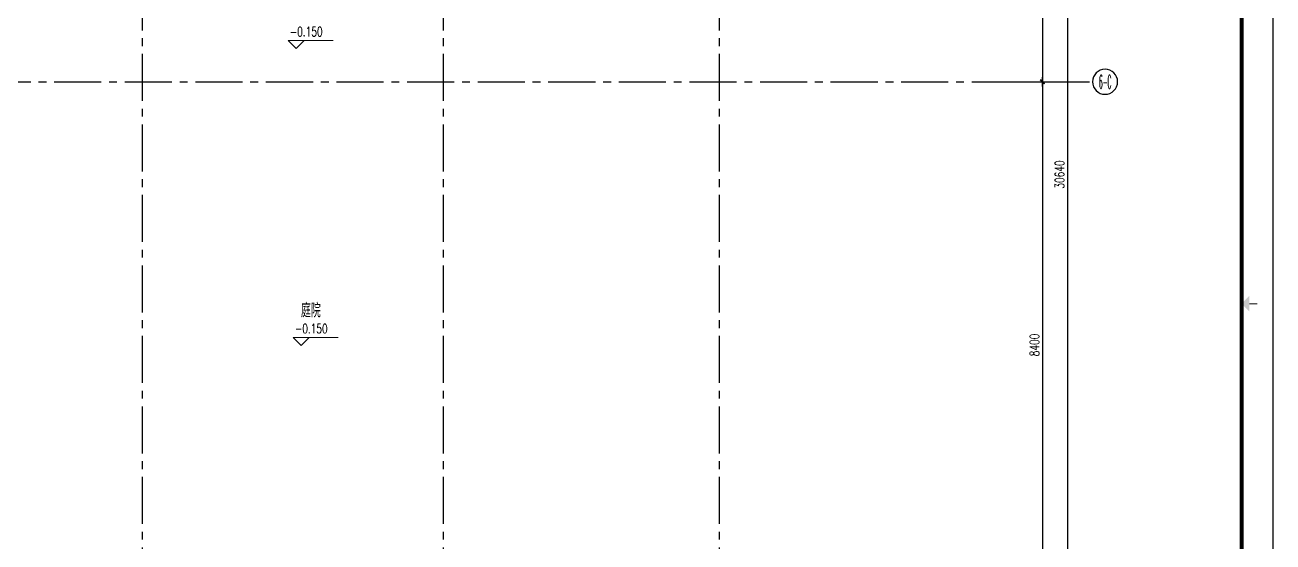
# Model space of a CAD drawing. Extents: x -395226 to -176901, y -140672 to 68263.
# Drawn here: x -314137 to -294242, y 34735 to 42987 of the extents above; entities that cross this region are included whole.
import ezdxf
from ezdxf.enums import TextEntityAlignment as Align

# ---------------------------------------------------------------- set-up
doc = ezdxf.new("R2010")
doc.units = 0
doc.header["$LTSCALE"] = 1000
doc.header["$MEASUREMENT"] = 0
doc.linetypes.add('ACAD_ISO08W100', pattern=[36, 24, -3, 6, -3])
doc.linetypes.add('Plans$0$CENTER2', pattern=[1.125, 0.75, -0.125, 0.125, -0.125])
doc.layers.get('0').update_dxf_attribs({"linetype": 'CONTINUOUS'})
doc.layers.get('Defpoints').update_dxf_attribs({"linetype": 'CONTINUOUS'})
for name, color, linetype in [('A-AXIS', 3, 'CONTINUOUS'), ('A-AXIS-TEXT', 7, 'CONTINUOUS'), ('A-DOTE', 8, 'ACAD_ISO08W100'), ('A-PUB-DIM', 3, 'CONTINUOUS'), ('A-TEXT-CN', 31, 'CONTINUOUS'), ('Plans$0$Grid', 9, 'Plans$0$CENTER2'), ('图框', 7, 'CONTINUOUS')]:
    doc.layers.add(name, color=color, linetype=linetype)
doc.layers.add('A-LEVEL', color=135, linetype='CONTINUOUS', lineweight=0)
doc.styles.add('COMPLEX', font='COMPLEX')
doc.styles.add('DIM_FONT', font='SIMPLEX', dxfattribs={"width": 0.7, "bigfont": 'GBCBIG'})
doc.styles.add('PRC-S', font='tjromans.shx', dxfattribs={"width": 0.7, "bigfont": 'tjhztxt.shx'})
doc.styles.add('TJHZTXT', font='tjromans.shx', dxfattribs={"width": 0.8, "bigfont": 'tjhztxt.shx'})
doc.styles.add('zjz', font='tjromans.shx', dxfattribs={"width": 0.7, "height": 500, "bigfont": 'tjhztxt.shx'})
doc.dimstyles.new('DIM100', dxfattribs={"dimscale": 100, "dimtxt": 3, "dimasz": 0.01, "dimexe": 1, "dimexo": 1, "dimgap": 1, "dimtad": 1, "dimdec": 0, "dimzin": 0, "dimdsep": 46, "dimtxsty": 'DIM_FONT', "dimblk1": '_DIMX', "dimblk2": '_DIMX', "dimsah": 1, "dimcen": 0.01, "dimclrd": 256, "dimclre": 256, "dimclrt": 7, "dimadec": 0, "dimazin": 0, "dimtfac": 1, "dimtdec": 0, "dimtix": 1, "dimtmove": 2, "dimatfit": 3, "dimldrblk": '_DIMX', "dimfxl": 0, "dimtolj": 1, "dimtzin": 5, "dimarcsym": 0})

# ---------------------------------------------------------------- blocks, each defined once
blk = doc.blocks.new('_DIMX')
blk.add_line((-150, 0), (150, 0))
at = {"const_width": 50}
blk.add_lwpolyline([(-70, -70), (70, 70)], dxfattribs=at)
blk = doc.blocks.new('*D492')
at = {"layer": 'A-PUB-DIM', "lineweight": -2}
for p, q in [((7251, 9240), (7852, 9240)), ((7802, 9239), (7802, 6001)), ((7251, 6000), (7852, 6000))]:
    blk.add_line(p, q, dxfattribs=at)
at = {"layer": 'Defpoints', "color": 0}
for p in [(7201, 9240), (7201, 6000), (7802, 6000)]:
    blk.add_point(p, dxfattribs=at)
at = {"layer": 'A-PUB-DIM', "lineweight": -2, "xscale": 0.5, "yscale": 0.5, "zscale": 0.5}
for p, rotation in [((7802, 9240), 90), ((7802, 6000), 270)]:
    blk.add_blockref('_DIMX', p, dxfattribs=dict(at, rotation=rotation))
at = {"layer": 'A-PUB-DIM', "insert": (7677, 7620), "char_height": 150, "attachment_point": 5, "rotation": 90, "style": 'DIM_FONT'}
blk.add_mtext('\\A1;3240', dxfattribs=at)
blk = doc.blocks.new('*D493')
at = {"layer": 'A-PUB-DIM', "lineweight": -2}
for p, q in [((7251, 6000), (7852, 6000)), ((7802, 6000), (7802, -2399)), ((7251, -2400), (7852, -2400))]:
    blk.add_line(p, q, dxfattribs=at)
at = {"layer": 'Defpoints', "color": 0}
for p in [(7201, 6000), (7201, -2400), (7802, -2400)]:
    blk.add_point(p, dxfattribs=at)
at = {"layer": 'A-PUB-DIM', "lineweight": -2, "xscale": 0.5, "yscale": 0.5, "zscale": 0.5}
for p, rotation in [((7802, 6000), 90), ((7802, -2400), 270)]:
    blk.add_blockref('_DIMX', p, dxfattribs=dict(at, rotation=rotation))
at = {"layer": 'A-PUB-DIM', "insert": (7677, 1800), "char_height": 150, "attachment_point": 5, "rotation": 90, "style": 'DIM_FONT'}
blk.add_mtext('\\A1;8400', dxfattribs=at)
blk = doc.blocks.new('*D495')
at = {"layer": 'A-PUB-DIM', "lineweight": -2}
for p, q in [((6943, 19840), (8252, 19840)), ((8202, 19840), (8202, -10799)), ((6943, -10800), (8252, -10800))]:
    blk.add_line(p, q, dxfattribs=at)
at = {"layer": 'Defpoints', "color": 0}
for p in [(6893, 19840), (6893, -10800), (8202, -10800)]:
    blk.add_point(p, dxfattribs=at)
at = {"layer": 'A-PUB-DIM', "lineweight": -2, "xscale": 0.5, "yscale": 0.5, "zscale": 0.5}
for p, rotation in [((8202, 19840), 90), ((8202, -10800), 270)]:
    blk.add_blockref('_DIMX', p, dxfattribs=dict(at, rotation=rotation))
at = {"layer": 'A-PUB-DIM', "insert": (8077, 4520), "char_height": 150, "attachment_point": 5, "rotation": 90, "style": 'DIM_FONT'}
blk.add_mtext('\\A1;30640', dxfattribs=at)
blk = doc.blocks.new('_AXISO')
blk.add_circle((0, 0), 0.5)
at = {"layer": 'A-AXIS-TEXT', "style": 'COMPLEX', "width": 1.041667}
blk.add_attdef('A', text='', height=0.56, dxfattribs=at).set_placement((-0.25, -0.28), (0.25, -0.28), align=Align.FIT)
blk = doc.blocks.new('A$C27EA7CCC')
at = {"layer": 'A-LEVEL', "linetype": 'ByBlock'}
blk.add_lwpolyline([(1018, 509), (509, 0), (0, 509), (2880, 509)], dxfattribs=at)
at = {"layer": 'A-LEVEL', "style": 'zjz', "width": 0.7}
for tag, p in [('-6.000（建筑）', (3635, 1346)), ('-6.300（结构）', (3635, 645))]:
    blk.add_attdef(tag, text='', height=600, dxfattribs=at).set_placement(p, align=Align.RIGHT)
blk = doc.blocks.new('TJAD_TK_A0')
at = {"layer": '图框'}
blk.add_line((2162, 399.3), (973, 399.3), dxfattribs=at)
at = {"layer": '图框', "const_width": 0.3}
blk.add_lwpolyline([(1567.5, 391.74), (1567.5, 394.24)], dxfattribs=at)
at = {"layer": '图框', "const_width": 1.2}
blk.add_lwpolyline([(2152, -431.7), (2152, 389.3), (998, 389.3), (998, -431.7)], close=True, dxfattribs=at)
at = {"layer": '图框'}
blk.add_solid([(1565, 391.74), (1570, 391.74), (1567.5, 389.24)], dxfattribs=at)
blk = doc.blocks.new('Grid')
at = {"layer": 'Plans$0$Grid', "color": 8}
for p, q in [((-6548.2, 23320), (-6548.2, -15380)), ((-1748.2, 23320), (-1748.2, -15380)), ((2651.8, 23320), (2651.8, -15380)), ((-28198.2, 6000), (8601.8, 6000))]:
    blk.add_line(p, q, dxfattribs=at)
at = {"layer": 'A-AXIS'}
ref = blk.add_blockref('_AXISO', (8801.8, 6000), dxfattribs=dict(at, xscale=-400.0000000232831, yscale=399.9999999941792, zscale=400))
ref.add_attrib('A', '6-C', dxfattribs={"layer": 'A-AXIS-TEXT', "height": 224, "style": 'COMPLEX', "width": 0.301669}).set_placement((8705.5, 5888), (8901.8, 5888), align=Align.FIT)
at = {"layer": 'A-PUB-DIM'}
for base, p1, p2, picture, middle in [((8201.8, -10800), (6893.4, 19840), (6893.4, -10800), '*D495', (8076.8, 4520)), ((7801.8, 6000), (7201.1, 9240), (7201.1, 6000), '*D492', (7676.8, 7620)), ((7801.8, -2400), (7201.1, 6000), (7201.1, -2400), '*D493', (7676.8, 1800))]:
    dim = blk.add_linear_dim(base=base, p1=p1, p2=p2, angle=90, dimstyle='DIM100', override={"dimscale": 50, "dimclrt": 256}, dxfattribs=at)
    dim.commit()
    dim.dimension.update_dxf_attribs({"geometry": picture, "text_midpoint": middle})

msp = doc.modelspace()

# ---------------------------------------------------------------- block references
at = {"layer": 'A-DOTE'}
msp.add_blockref('Grid', (-305721.3, 36079.8), dxfattribs=at)
at = {"layer": 'A-LEVEL', "linetype": 'ByBlock'}
ref = msp.add_blockref('A$C27EA7CCC', (-309942.7, 42612.1), dxfattribs=dict(at, xscale=0.25, yscale=0.25, zscale=0.25))
ref.add_attrib('-6.000（建筑）', '-0.150', dxfattribs={"height": 150, "style": 'TJHZTXT', "width": 0.7}).set_placement((-309392.2, 42804.6), align=Align.RIGHT)
ref = msp.add_blockref('A$C27EA7CCC', (-309862, 37873.8), dxfattribs=dict(at, xscale=0.25, yscale=0.25, zscale=0.25))
ref.add_attrib('-6.000（建筑）', '-0.150', dxfattribs={"height": 150, "style": 'TJHZTXT', "width": 0.7}).set_placement((-309311.5, 38066.2), align=Align.RIGHT)
at = {"layer": '图框', "xscale": 50, "yscale": 50, "zscale": 50, "rotation": 270}
msp.add_blockref('TJAD_TK_A0', (-314207.3, 116912.9), dxfattribs=at)

# ---------------------------------------------------------------- texts
at = {"layer": 'A-TEXT-CN', "style": 'PRC-S', "width": 0.7}
msp.add_text('庭院', height=225, dxfattribs=at).set_placement((-309580, 38444.7), align=Align.MIDDLE)

doc.saveas('drawing.dxf')
